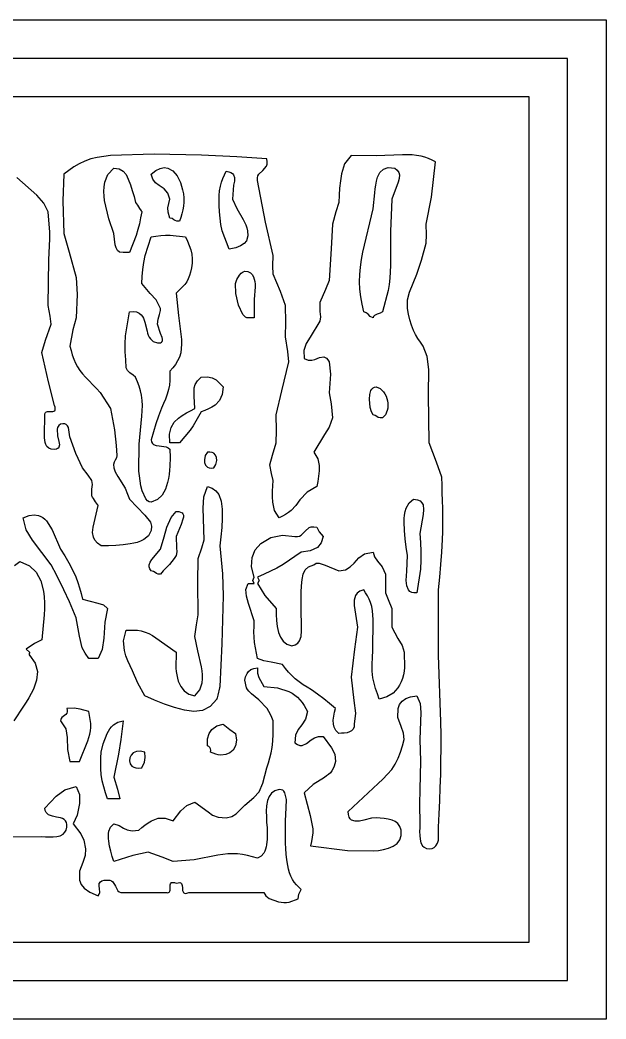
# Model space of a CAD drawing. Extents: x -1323 to 1705, y -706 to 926.
# Drawn here: x 778 to 808.5, y 16.7 to 68.7 of the extents above; entities that cross this region are included whole.
import ezdxf

# ---------------------------------------------------------------- set-up
doc = ezdxf.new("R2010")
doc.units = 0
doc.layers.add('CAMADA_1', color=7, linetype='CONTINUOUS')

msp = doc.modelspace()

# ---------------------------------------------------------------- linework, layer by layer
at = {"layer": 'CAMADA_1'}
for points in [[(808.5138, 16.6655), (628.5138, 16.6655), (628.5138, 68.6655), (808.5138, 68.6655), (808.5138, 16.6655)], [(630.5138, 18.6654), (806.5137, 18.6654), (806.5137, 66.6655), (630.5138, 66.6655), (630.5138, 18.6654)], [(804.5138, 20.6655), (804.5138, 64.6655), (632.5138, 64.6655), (632.5138, 20.6655), (804.5138, 20.6655)], [(783.388, 56.5677), (783.2095, 56.5829), (783.0922, 56.6663), (783.0214, 56.8009), (782.982, 56.9701), (782.9005, 57.5432), (782.6544, 58.3075), (782.4289, 59.2657), (782.4012, 59.5031), (782.3907, 59.7418), (782.4017, 59.98), (782.4391, 60.2161), (782.5998, 60.6252), (782.9005, 60.9567), (783.1816, 60.9197), (783.3911, 60.8038), (783.5452, 60.622), (783.6594, 60.3869), (783.7713, 60.0881), (783.8684, 59.7843), (783.9558, 59.4774), (784.0382, 59.1688), (784.1293, 59.0211), (784.2406, 58.8607), (784.3341, 58.7274), (784.357, 58.6928), (784.362, 58.6844), (784.3632, 58.6812), (784.3008, 58.3697), (784.2338, 58.0597), (784.1575, 57.7528), (784.0671, 57.4503), (783.7132, 56.5677), (783.388, 56.5677)], [(786.3142, 58.1932), (786.1899, 58.1905), (786.0998, 58.222), (786.0271, 58.2706), (785.9405, 58.327), (785.8263, 58.3559), (785.7379, 58.6691), (785.7183, 58.8887), (785.8263, 59.3311), (785.7238, 59.6535), (785.5178, 59.8723), (785.268, 60.0474), (785.0801, 60.1933), (784.9316, 60.3784), (784.851, 60.6316), (785.087, 60.8268), (785.3109, 60.9409), (785.5214, 60.9815), (785.7167, 60.956), (785.978, 60.8101), (786.1966, 60.557), (786.2938, 60.3876), (786.3726, 60.2084), (786.4353, 60.0218), (786.4844, 59.8301), (786.5246, 59.6168), (786.5487, 59.4021), (786.5541, 59.1877), (786.5378, 58.9754), (786.5011, 58.7768), (786.4479, 58.5808), (786.3838, 58.3866), (786.3142, 58.1932)], [(797.5308, 60.9567), (797.6545, 60.8436), (797.7311, 60.7277), (797.7671, 60.6085), (797.7599, 60.4229), (797.6991, 60.228), (797.368, 59.3311), (797.3057, 57.6561), (797.294, 55.884), (797.2851, 55.5556), (797.2672, 55.2279), (797.2357, 54.9021), (797.1858, 54.5795), (796.8804, 53.4792), (796.755, 53.4016), (796.6033, 53.3499), (796.4684, 53.2816), (796.4205, 53.2279), (796.3928, 53.1541), (796.2457, 53.2346), (796.1318, 53.3483), (796.0345, 53.4297), (795.9053, 53.4792), (795.8288, 53.8686), (795.7613, 54.2582), (795.7117, 54.6484), (795.689, 55.0394), (795.6989, 55.4236), (795.7362, 55.808), (795.7939, 56.1917), (795.8647, 56.5738), (796.3928, 58.8437), (796.4834, 59.6601), (796.5041, 59.8685), (796.5299, 60.076), (796.5679, 60.2807), (796.625, 60.4804), (796.7473, 60.7293), (796.9293, 60.9054), (797.1856, 60.9881), (797.5308, 60.9567)], [(788.9151, 56.7304), (788.5505, 57.6952), (788.4781, 58.0165), (788.4301, 58.3437), (788.4011, 58.6754), (788.3858, 59.0098), (788.3814, 59.2662), (788.3878, 59.5213), (788.4109, 59.7734), (788.4568, 60.0205), (788.514, 60.2179), (788.5855, 60.412), (788.6666, 60.6037), (788.7525, 60.7944), (788.8907, 60.7635), (788.9983, 60.722), (789.0784, 60.6704), (789.1342, 60.6092), (789.1859, 60.4606), (789.1792, 60.2803), (789.1394, 60.0729), (789.0774, 59.3311), (789.3001, 58.8578), (789.6301, 58.285), (789.704, 58.1437), (789.77, 57.9988), (789.825, 57.8498), (789.8659, 57.6964), (789.8854, 57.4222), (789.8056, 57.1754), (789.6847, 57.0313), (789.5009, 56.907), (789.2469, 56.8056), (788.9151, 56.7304)], [(784.851, 43.5629), (784.7461, 43.5835), (784.6526, 43.6431), (784.5701, 43.7364), (784.3811, 44.1626), (784.3178, 44.4168), (784.2701, 44.673), (784.2329, 44.9304), (784.2008, 45.1884), (784.2297, 46.5845), (784.3687, 48.049), (784.3866, 48.322), (784.3929, 48.595), (784.3814, 48.8659), (784.3462, 49.133), (784.2906, 49.3703), (784.2167, 49.604), (784.1305, 49.8352), (784.0382, 50.0653), (783.9142, 50.1863), (783.7454, 50.3059), (783.625, 50.4156), (783.5504, 50.553), (783.5233, 50.9725), (783.5038, 51.3914), (783.4997, 51.8093), (783.5187, 52.2256), (783.7132, 53.4792), (783.9192, 53.4922), (784.0866, 53.4666), (784.2201, 53.4071), (784.325, 53.3189), (784.3904, 53.2334), (784.4424, 53.1383), (784.4837, 53.0368), (784.5174, 52.9323), (784.6328, 52.4684), (784.6632, 52.3615), (784.7002, 52.2567), (784.7471, 52.1566), (784.8069, 52.0636), (784.9587, 51.9257), (785.1759, 51.8536), (785.2706, 51.8527), (785.3412, 51.8667), (785.3903, 51.8942), (785.4201, 51.9338), (785.4339, 51.9906), (785.4303, 52.0588), (785.4127, 52.1363), (785.335, 52.3443), (785.1759, 52.8287), (785.2146, 53.0896), (785.2787, 53.3399), (785.3309, 53.5507), (785.3402, 53.6124), (785.3407, 53.6293), (785.3388, 53.6415), (785.1056, 54.0906), (784.7935, 54.431), (784.3632, 54.942), (784.3877, 55.3122), (784.42, 55.6808), (784.4675, 56.046), (784.5379, 56.4062), (784.851, 57.3805), (785.0998, 57.4172), (785.3486, 57.4486), (785.5972, 57.469), (785.8457, 57.4732), (786.6391, 57.3805), (786.7405, 57.1577), (786.8337, 56.9334), (786.9104, 56.7059), (786.9626, 56.4736), (786.9839, 56.2404), (786.977, 56.0038), (786.9454, 55.7667), (786.8923, 55.5319), (786.8408, 55.3616), (786.7772, 55.1969), (786.6995, 55.0405), (786.6055, 54.8954), (786.1515, 54.4543), (786.2672, 53.2832), (786.42, 52.0291), (786.4268, 51.7956), (786.4168, 51.5633), (786.3835, 51.3368), (786.3201, 51.1209), (786.2266, 50.9257), (786.1074, 50.7413), (785.9711, 50.564), (785.8263, 50.3903), (785.8243, 50.1467), (785.8157, 49.9045), (785.7939, 49.6654), (785.7524, 49.4307), (785.6804, 49.1817), (785.5875, 48.9374), (785.4839, 48.6953), (785.3796, 48.453), (785.2249, 48.0495), (785.0895, 47.6406), (784.967, 47.2283), (784.851, 46.8141), (784.867, 46.7081), (784.9099, 46.6292), (784.9754, 46.5728), (785.1061, 46.5206), (785.2618, 46.4934), (785.6223, 46.4441), (785.7391, 46.4001), (785.8263, 46.3263), (785.8314, 45.8863), (785.8219, 45.448), (785.8071, 45.2299), (785.7832, 45.0129), (785.7483, 44.7971), (785.7007, 44.5827), (785.6511, 44.4109), (785.5887, 44.2436), (785.5102, 44.0843), (785.4122, 43.9365), (785.1714, 43.7099), (784.851, 43.5629)], [(790.2156, 53.1541), (789.8904, 53.1541), (789.823, 53.1566), (789.756, 53.1887), (789.6251, 53.3291), (789.3974, 53.8235), (789.2536, 54.4303), (789.24, 54.942), (789.3099, 55.1503), (789.4451, 55.3831), (789.5333, 55.4861), (789.6289, 55.56), (789.7278, 55.5926), (789.8847, 55.5666), (790.0087, 55.5076), (790.1029, 55.4189), (790.171, 55.3042), (790.2157, 55.1779), (790.2416, 55.0456), (790.253, 54.9098), (790.2545, 54.7731), (790.214, 54.1181), (790.2156, 53.1541)], [(785.8263, 46.6517), (785.8099, 47.1004), (785.8907, 47.4521), (786.0495, 47.7257), (786.2674, 47.94), (786.4681, 48.0859), (786.6809, 48.2138), (786.9019, 48.3297), (787.1269, 48.4396), (787.0914, 49.0909), (787.0897, 49.519), (787.1436, 49.6994), (787.2583, 49.875), (787.4519, 50.0653), (787.7733, 50.0831), (788.0253, 50.0316), (788.2251, 49.928), (788.5901, 49.5775), (788.5448, 49.1674), (788.4015, 48.8557), (788.1791, 48.623), (788.013, 48.512), (787.8334, 48.4221), (787.6449, 48.3462), (787.4519, 48.2774), (787.3166, 48.0286), (787.1774, 47.7826), (787.0302, 47.5422), (786.8713, 47.3102), (786.3142, 46.6517), (785.8263, 46.6517)], [(796.8804, 47.952), (796.7562, 47.9491), (796.6663, 47.9807), (796.5936, 48.0293), (796.5068, 48.0858), (796.3928, 48.1147), (796.3089, 48.2725), (796.2436, 48.5035), (796.2009, 48.9329), (796.2216, 49.1704), (796.2831, 49.3729), (796.3311, 49.4536), (796.3921, 49.5166), (796.4665, 49.5589), (796.5552, 49.5775), (796.7707, 49.4824), (796.9424, 49.3139), (797.0125, 49.2054), (797.069, 49.0895), (797.1121, 48.9678), (797.1424, 48.8422), (797.1601, 48.7147), (797.1645, 48.5863), (797.1549, 48.4582), (797.1302, 48.3318), (797.0365, 48.1149), (796.8804, 47.952)], [(788.1023, 45.3512), (788.2163, 45.5262), (788.2611, 45.7451), (788.2475, 45.8914), (788.1953, 46.0209), (788.1016, 46.1192), (788.0146, 46.1602), (787.9068, 46.1766), (787.7771, 46.1639), (787.6631, 45.9891), (787.6183, 45.7701), (787.6319, 45.6238), (787.6841, 45.4942), (787.7778, 45.396), (787.8648, 45.355), (787.9726, 45.3386), (788.1023, 45.3512)], [(783.5504, 36.8979), (783.7504, 36.9072), (783.949, 36.9098), (784.1448, 36.899), (784.3362, 36.8681), (784.5343, 36.808), (784.7264, 36.7242), (784.913, 36.6233), (785.0949, 36.5122), (786.1515, 35.7601), (786.1384, 34.9342), (786.152, 34.7586), (786.1755, 34.584), (786.2109, 34.4118), (786.2605, 34.2434), (786.389, 33.9656), (786.5719, 33.742), (786.8155, 33.5792), (787.1269, 33.4842), (787.3808, 33.7997), (787.5036, 34.1664), (787.5257, 34.3727), (787.5249, 34.5798), (787.5055, 34.7865), (787.4719, 34.9915), (787.2681, 35.8353), (787.1269, 36.5729), (787.2008, 37.1766), (787.2895, 37.7107), (787.2693, 39.4071), (787.2895, 40.6367), (787.4862, 41.1894), (787.6145, 41.6122), (787.5468, 43.26), (787.5816, 43.8445), (787.7771, 44.3757), (788.0291, 44.2923), (788.221, 44.1545), (788.3605, 43.9692), (788.4866, 43.6169), (788.5345, 43.1961), (788.5407, 42.7187), (788.5186, 42.2415), (788.4776, 41.7643), (788.4273, 41.2872), (788.5541, 39.8353), (788.5901, 38.6861), (788.5283, 36.1915), (788.4273, 33.9719), (788.4277, 33.9767), (788.4266, 33.9774), (788.4256, 33.975), (788.4239, 33.9695), (788.4199, 33.9539), (788.4089, 33.9096), (788.3188, 33.5223), (788.2823, 33.3756), (788.2709, 33.3368), (788.2647, 33.3218), (787.9194, 32.9249), (787.516, 32.7194), (787.0664, 32.6691), (786.5817, 32.7379), (786.3162, 32.8028), (786.0541, 32.879), (785.7949, 32.965), (785.5382, 33.0591), (785.0301, 33.2652), (784.526, 33.4842), (784.1553, 34.1513), (783.8756, 34.7848), (783.7511, 35.042), (783.6345, 35.302), (783.5338, 35.5675), (783.4569, 35.8415), (783.4147, 36.3563), (783.5504, 36.8979)], [(798.6685, 38.8488), (798.5219, 38.8415), (798.4029, 38.8669), (798.309, 38.9215), (798.2375, 39.0022), (798.1545, 39.2128), (798.1242, 39.4821), (798.1421, 39.9704), (798.181, 40.7994), (798.1203, 41.2285), (798.0673, 41.6584), (798.0298, 42.0902), (798.0155, 42.5247), (798.019, 42.709), (798.033, 42.8924), (798.0624, 43.0733), (798.1123, 43.2503), (798.2637, 43.5268), (798.5062, 43.7256), (798.6974, 43.6965), (798.8385, 43.6335), (798.9356, 43.5406), (798.9944, 43.422), (799.0252, 43.1942), (799.0014, 42.9299), (798.8311, 41.9372), (798.858, 41.4709), (798.8763, 41.0053), (798.8778, 40.5407), (798.854, 40.0779), (798.6685, 38.8488)], [(782.0875, 35.4349), (781.5999, 35.4349), (781.4149, 35.7052), (781.2668, 35.9906), (781.1283, 36.5968), (780.9495, 37.5482), (780.6038, 38.3787), (780.2993, 39.0113), (779.9412, 39.7575), (779.6492, 40.3117), (778.6697, 41.5859), (778.3479, 42.1302), (778.186, 42.75), (778.4938, 42.8689), (778.7611, 42.9067), (778.9926, 42.8738), (779.1076, 42.8274), (779.2149, 42.7633), (779.3135, 42.6849), (779.4026, 42.5959), (779.6988, 42.1323), (780.1367, 41.1245), (780.3571, 40.7715), (780.5688, 40.4149), (780.7629, 40.051), (780.9309, 39.6761), (781.0331, 39.3947), (781.1213, 39.1076), (781.2003, 38.8165), (781.2747, 38.5236), (782.0682, 38.3157), (782.3674, 38.2214), (782.575, 38.036), (782.4325, 37.314), (782.3876, 36.4939), (782.3051, 35.8967), (782.0875, 35.4349)], [(784.851, 39.9866), (784.7821, 40.1007), (784.7504, 40.207), (784.7506, 40.3068), (784.7997, 40.4472), (784.8915, 40.5803), (785.3388, 41.1245), (785.5178, 41.7582), (785.6637, 42.2623), (785.8976, 42.7687), (786.1515, 43.0751), (786.2827, 43.0745), (786.3823, 43.0542), (786.4534, 43.016), (786.4987, 42.9618), (786.5228, 42.8847), (786.523, 42.7928), (786.5035, 42.6887), (786.4036, 42.4112), (786.1515, 41.7749), (786.1701, 41.1965), (786.1821, 40.9768), (786.1515, 40.7994), (786.0393, 40.6372), (785.9234, 40.4785), (785.8, 40.3265), (785.6652, 40.1848), (785.4706, 39.9979), (785.3388, 39.8241), (785.2146, 39.8213), (785.1244, 39.8526), (785.0517, 39.9013), (784.9652, 39.9577), (784.851, 39.9866)], [(792.6539, 40.9621), (791.7198, 40.3224), (791.3944, 40.14), (791.0604, 39.9723), (790.7206, 39.8145), (790.378, 39.6615), (790.4593, 39.4988), (790.378, 39.3363), (790.7571, 38.7139), (791.3534, 38.036), (791.356, 37.7181), (791.3705, 37.402), (791.4085, 37.0896), (791.4819, 36.7826), (791.5247, 36.6605), (791.5773, 36.5424), (791.6419, 36.4314), (791.7205, 36.3304), (791.9132, 36.1776), (792.1661, 36.0851), (792.3409, 36.139), (792.4718, 36.2289), (792.5645, 36.3505), (792.6451, 36.5834), (792.673, 36.8649), (792.6539, 38.1985), (792.6497, 38.5372), (792.6516, 38.8756), (792.6657, 39.2131), (792.6983, 39.5496), (792.7512, 39.8163), (792.8575, 40.0378), (793.0356, 40.2057), (793.3041, 40.3117), (793.4388, 40.3851), (793.5857, 40.3956), (793.9071, 40.2881), (794.6047, 39.9866), (794.9525, 40.044), (795.2086, 40.1933), (795.4115, 40.3958), (795.6544, 40.6686), (795.9548, 40.8842), (796.3928, 40.9621), (796.4634, 40.7144), (796.6231, 40.4935), (796.8654, 40.1983), (797.043, 39.8241), (797.048, 39.4126), (797.043, 38.8488), (797.1817, 38.5074), (797.368, 38.036), (797.3689, 37.58), (797.368, 37.0605), (797.6777, 36.4643), (797.8994, 36.1), (798.0184, 35.7601), (798.0274, 34.9564), (798.0058, 34.7659), (797.9704, 34.5773), (797.9196, 34.3921), (797.8517, 34.212), (797.7718, 34.0501), (797.6757, 33.8973), (797.5632, 33.757), (797.4342, 33.6323), (797.1169, 33.4368), (796.718, 33.3218), (796.6186, 33.5943), (796.526, 33.8679), (796.4471, 34.1438), (796.3888, 34.4231), (796.3514, 34.7729), (796.3443, 35.1273), (796.356, 35.4837), (796.3749, 35.8398), (796.3985, 37.4655), (796.3876, 37.6929), (796.3665, 37.9188), (796.3285, 38.1402), (796.2672, 38.3538), (796.1949, 38.5248), (796.107, 38.6901), (796.0088, 38.8516), (795.9053, 39.0113), (795.7078, 38.9389), (795.5667, 38.8349), (795.4742, 38.7041), (795.4101, 38.4671), (795.4127, 38.1948), (795.5801, 37.0605), (795.4353, 35.9166), (795.2548, 34.4595), (795.3855, 33.2457), (795.4804, 32.589), (795.4174, 32.0212), (795.4062, 31.8698), (795.3588, 31.7547), (795.2799, 31.6709), (795.1755, 31.613), (795.0393, 31.5696), (794.8975, 31.5464), (794.752, 31.5366), (794.6047, 31.5336), (794.4521, 31.6909), (794.3641, 31.8511), (794.3281, 32.0196), (794.3235, 32.2237), (794.3473, 32.4274), (794.39, 32.6307), (794.4421, 32.8339), (794.1351, 33.0832), (793.825, 33.3286), (793.5087, 33.5663), (793.183, 33.7923), (792.9688, 33.9305), (792.7547, 34.0684), (792.546, 34.2123), (792.348, 34.3684), (792.1671, 34.5382), (791.9979, 34.7214), (791.8363, 34.9134), (791.6786, 35.1098), (791.0949, 35.2414), (790.7032, 35.3048), (790.378, 35.4349), (790.2223, 36.2618), (790.2017, 36.541), (790.1974, 36.8217), (790.2038, 37.1034), (790.2156, 37.3857), (789.9186, 38.3014), (789.8017, 38.6727), (789.7731, 39.0207), (789.8904, 39.3363), (790.2156, 39.3363), (790.1343, 39.4988), (790.2156, 39.6615), (790.0704, 40.2025), (790.0959, 40.6824), (790.2647, 41.0923), (790.5506, 41.423), (791.0675, 41.7253), (791.6814, 41.8497), (792.3287, 41.7749), (792.4644, 41.7748), (792.5734, 41.8012), (792.6611, 41.8489), (792.8568, 42.0594), (793.0731, 42.2496), (793.1768, 42.2813), (793.3063, 42.2875), (793.4667, 42.2623), (793.5835, 42.0215), (793.7919, 41.7749), (793.6937, 41.444), (793.4979, 41.2103), (793.1298, 41.0323), (792.6539, 40.9621)], [(780.6245, 30.0706), (781.1121, 30.0706), (781.5517, 31.1378), (781.6067, 31.3114), (781.6531, 31.487), (781.6869, 31.6642), (781.7046, 31.8422), (781.7019, 32.0492), (781.6791, 32.2564), (781.6428, 32.4639), (781.5999, 32.6715), (781.1464, 32.7902), (780.8448, 32.8527), (780.4619, 32.8339), (780.4805, 32.7342), (780.4791, 32.6542), (780.4615, 32.5906), (780.4116, 32.5185), (780.3446, 32.4637), (780.2052, 32.3591), (780.1699, 32.3132), (780.1458, 32.2559), (780.1367, 32.1837), (780.4088, 31.764), (780.4851, 31.3118), (780.4901, 30.7021), (780.6245, 30.0706)], [(782.575, 28.1197), (782.4728, 28.4347), (782.3788, 28.7507), (782.3011, 29.0688), (782.2479, 29.3899), (782.2258, 29.6791), (782.2231, 29.9707), (782.2333, 30.2639), (782.2501, 30.558), (782.3473, 30.9947), (782.5548, 31.5256), (782.6248, 31.6498), (782.7038, 31.7684), (782.7931, 31.8789), (782.8943, 31.9791), (783.1205, 32.1232), (783.388, 32.1837), (783.2695, 31.2199), (783.1463, 30.4583), (782.9005, 29.2577), (783.0895, 28.6276), (783.2254, 28.1197), (782.575, 28.1197)], [(787.9397, 30.558), (787.9454, 30.6548), (787.9335, 30.734), (787.9049, 30.7964), (787.8512, 30.8499), (787.7771, 30.8833), (787.7797, 31.2449), (787.8598, 31.5288), (788.0093, 31.7433), (788.2639, 31.9181), (788.5901, 32.0212), (788.9356, 31.7296), (789.24, 31.5336), (789.2806, 31.1762), (789.236, 30.8875), (789.1199, 30.6666), (788.9458, 30.5131), (788.7274, 30.426), (788.4778, 30.4049), (788.3404, 30.4235), (788.2054, 30.459), (788.0721, 30.5057), (787.9397, 30.558)], [(784.3632, 29.7452), (784.5034, 30.0344), (784.5406, 30.2705), (784.526, 30.558), (784.2804, 30.6138), (784.0771, 30.5946), (783.9178, 30.5171), (783.8046, 30.3978), (783.739, 30.2528), (783.7233, 30.0989), (783.7593, 29.9525), (783.8487, 29.83), (783.939, 29.7697), (784.0544, 29.7322), (784.1956, 29.7225), (784.3632, 29.7452)]]:
    msp.add_lwpolyline(points, close=True, dxfattribs=at)
for points in [[(777.5053, 26.1425), (779.1614, 26.1691), (779.3556, 26.1555), (779.5496, 26.147), (779.743, 26.1488), (779.9355, 26.1659), (780.1169, 26.207), (780.2721, 26.2932), (780.3561, 26.3826), (780.4204, 26.5024), (780.4619, 26.6568), (780.4629, 26.7897), (780.4369, 26.8958), (780.3878, 26.9789), (780.3194, 27.0424), (780.2303, 27.0945), (780.133, 27.1311), (780.0302, 27.1569), (779.925, 27.1766), (779.7122, 27.2177), (779.5149, 27.2946), (779.3771, 27.4213), (779.3383, 27.5142), (779.324, 27.6321), (779.9036, 28.2684), (780.3596, 28.5862), (780.9495, 28.77), (781.1152, 28.3547), (781.1264, 27.8784), (780.9929, 27.2831), (780.7871, 26.8192), (781.1901, 26.3086), (781.3438, 25.9671), (781.4373, 25.5188), (781.4082, 25.172), (781.2861, 24.8191), (781.1247, 24.361), (781.1121, 23.8931), (781.2046, 23.6631), (781.3603, 23.4726), (781.6605, 23.2674), (782.0875, 23.0804), (782.1471, 23.1568), (782.1714, 23.2471), (782.159, 23.4506), (782.1418, 23.5874), (782.1483, 23.7116), (782.2048, 23.8116), (782.2837, 23.8592), (782.4046, 23.8875), (782.575, 23.8931), (782.6961, 23.8923), (782.7894, 23.8634), (782.8599, 23.8122), (782.9915, 23.5781), (783.1181, 23.3389), (783.1849, 23.2837), (783.2729, 23.2499), (783.388, 23.2428), (785.6637, 23.2428), (785.7131, 23.2394), (785.752, 23.2461), (785.782, 23.2619), (785.8039, 23.2856), (785.823, 23.327), (785.833, 23.3773), (785.8371, 23.5269), (785.8416, 23.6432), (785.8561, 23.7055), (785.8864, 23.752), (785.9107, 23.7683), (785.9417, 23.7779), (785.9806, 23.7796), (786.0552, 23.7661), (786.1515, 23.7306), (786.2541, 23.7619), (786.3316, 23.7684), (786.3714, 23.7608), (786.4028, 23.7448), (786.4269, 23.7216), (786.466, 23.6182), (786.4765, 23.4867), (786.4872, 23.3551), (786.5263, 23.2519), (786.5504, 23.2285), (786.5819, 23.2126), (786.6217, 23.2051), (786.6992, 23.2116), (786.8017, 23.2428), (790.7032, 23.2428), (790.8095, 23.0721), (790.9845, 22.9333), (791.4707, 22.7617), (791.6083, 22.7406), (791.7468, 22.7301), (791.8846, 22.7324), (792.0202, 22.7496), (792.4913, 22.9178), (792.5271, 23.1681), (792.6539, 23.4056), (792.5261, 23.527), (792.4035, 23.6515), (792.2913, 23.7823), (792.1945, 23.9226), (792.1089, 24.0933), (792.0442, 24.2758), (791.9955, 24.466), (791.9578, 24.66), (791.9135, 24.9516), (791.881, 25.2426), (791.8588, 25.5332), (791.8451, 25.8234), (791.8363, 26.4029), (791.8412, 26.9818), (791.8781, 27.655), (791.886, 28.0984), (791.8078, 28.4455), (791.7587, 28.5168), (791.6948, 28.5691), (791.6144, 28.6001), (791.516, 28.6074), (791.2845, 28.5443), (791.1114, 28.4226), (790.9891, 28.2504), (790.9094, 28.0353), (790.8565, 27.7594), (790.8375, 27.478), (790.8415, 27.1937), (790.8577, 26.9087), (790.8762, 26.614), (790.8871, 26.3209), (790.8815, 26.0288), (790.8505, 25.7372), (790.8288, 25.6214), (790.799, 25.5077), (790.7584, 25.3979), (790.7044, 25.2941), (790.5678, 25.1361), (790.378, 25.0312), (790.1209, 25.1047), (789.863, 25.1716), (789.6038, 25.2252), (789.3425, 25.259), (789.0863, 25.2683), (788.8288, 25.2567), (788.5712, 25.2283), (788.315, 25.1871), (787.0773, 24.9431), (785.9889, 24.8685), (785.4289, 25.0943), (784.6886, 25.3562), (783.8961, 25.1789), (782.9005, 24.8685), (782.8203, 25.1304), (782.7462, 25.3937), (782.6839, 25.6599), (782.6396, 25.9302), (782.6271, 26.0582), (782.623, 26.1865), (782.6303, 26.3144), (782.652, 26.4409), (782.74, 26.6522), (782.9005, 26.8192), (783.1775, 26.7389), (783.4035, 26.6074), (783.6048, 26.505), (783.857, 26.4537), (784.2008, 26.494), (784.3594, 26.6306), (784.5213, 26.7618), (784.6896, 26.8823), (784.8677, 26.9867), (785.2074, 27.1117), (785.581, 27.1243), (785.9889, 26.9818), (786.3976, 27.503), (786.7044, 27.7877), (787.1269, 27.9571), (787.8121, 27.4546), (788.0413, 27.2793), (788.3321, 27.1667), (788.7525, 27.1443), (789.0469, 27.2091), (789.2691, 27.3415), (789.7278, 27.7946), (790.1958, 28.2011), (790.4643, 28.4953), (790.6598, 28.9399), (790.8656, 29.7452), (790.9457, 30.0053), (791.021, 30.2662), (791.0868, 30.5284), (791.1383, 30.7927), (791.179, 31.1364), (791.1961, 31.4836), (791.1975, 31.833), (791.191, 32.1837), (791.1259, 32.351), (791.0562, 32.5152), (790.977, 32.6734), (790.8839, 32.8224), (790.4431, 33.2729), (790.0743, 33.5866), (789.9958, 33.6592), (789.922, 33.7358), (789.8571, 33.8178), (789.8058, 33.9064), (789.7278, 34.297), (789.7593, 34.4714), (789.8349, 34.6539), (789.9159, 34.7603), (790.0297, 34.8499), (790.1818, 34.9147), (790.378, 34.9473), (790.3766, 34.6596), (790.4488, 34.4458), (790.7032, 33.9719), (791.4297, 33.9117), (792.0195, 33.7145), (792.1773, 33.6268), (792.3265, 33.5254), (792.4647, 33.4108), (792.5896, 33.2832), (792.7012, 33.1415), (792.8005, 32.9902), (792.8917, 32.8325), (792.9789, 32.6715), (792.8809, 32.2688), (792.679, 31.9702), (792.4949, 31.7294), (792.3593, 31.4402), (792.3287, 31.0458), (792.4644, 30.9514), (792.5867, 30.9079), (792.6992, 30.9068), (792.9327, 31.0142), (793.1684, 31.1932), (793.3446, 31.3034), (793.549, 31.3724), (793.7919, 31.3709), (794.2282, 30.7799), (794.3977, 30.4427), (794.4421, 30.0706), (794.407, 29.9428), (794.3674, 29.818), (794.3187, 29.6989), (794.2564, 29.5885), (794.1763, 29.4879), (794.0819, 29.3974), (793.9773, 29.3156), (793.8668, 29.2407), (793.275, 28.8731), (792.8165, 28.4449), (793.1241, 27.257), (793.2614, 26.5702), (793.259, 26.3487), (793.2329, 26.1265), (793.1911, 25.904), (793.1415, 25.6813), (795.0682, 25.4343), (796.4014, 25.414), (796.6721, 25.4384), (796.9393, 25.482), (797.1974, 25.5535), (797.4407, 25.6616), (797.6464, 25.8072), (797.79, 25.992), (797.8624, 26.2199), (797.8558, 26.494), (797.7945, 26.6936), (797.6903, 26.8406), (797.5501, 26.9445), (797.3811, 27.0146), (797.1795, 27.0682), (796.9738, 27.1036), (796.7652, 27.127), (796.5552, 27.1443), (796.3065, 27.1245), (795.9177, 27.0201), (795.6804, 26.9673), (795.4611, 26.957), (795.278, 27.0181), (795.2055, 27.0844), (795.149, 27.1794), (795.1104, 27.3066), (795.0925, 27.4695), (796.6649, 28.9209), (796.9102, 29.1582), (797.1457, 29.4034), (797.3617, 29.6613), (797.5484, 29.9367), (797.7004, 30.2348), (797.8229, 30.5499), (797.9256, 30.8763), (798.0184, 31.2083), (797.9819, 31.544), (797.8524, 31.896), (797.6893, 32.3603), (797.6934, 32.8339), (797.7752, 33.0299), (797.9142, 33.2146), (798.0927, 33.3461), (798.34, 33.4404), (798.6685, 33.4842), (798.8423, 33.095), (798.8874, 32.6213), (798.8311, 31.2083), (798.8552, 30.0831), (798.8311, 28.6074), (798.8068, 27.8461), (798.8311, 26.8192), (798.8207, 26.6186), (798.8152, 26.4183), (798.8197, 26.2187), (798.839, 26.0201), (798.8814, 25.8349), (798.9668, 25.6812), (799.054, 25.6024), (799.1699, 25.5469), (799.3189, 25.5188), (799.4641, 25.5474), (799.5776, 25.5996), (799.6634, 25.6719), (799.7481, 25.8104), (799.7915, 25.9748), (799.8065, 26.6568), (799.8363, 27.342), (799.8647, 28.0271), (799.8903, 28.7123), (799.9116, 29.3974), (799.9273, 30.0824), (799.9359, 30.7674), (799.936, 31.4524), (799.9262, 32.1372), (799.7989, 35.6017), (799.8065, 39.0113), (799.8683, 39.6641), (799.9254, 40.317), (799.9728, 40.9703), (800.0058, 41.6241), (800.0173, 42.0285), (800.0223, 42.4331), (800.0219, 42.8379), (800.0168, 43.2428), (800.0081, 43.6479), (799.9966, 44.053), (799.9833, 44.4582), (799.9691, 44.8635), (799.6911, 45.6554), (799.3189, 46.6517), (799.2815, 49.1758), (799.3013, 50.4671), (799.2152, 51.1543), (798.9937, 51.6908), (798.8582, 51.8875), (798.7276, 52.0864), (798.6068, 52.2896), (798.5009, 52.4992), (798.3938, 52.773), (798.3099, 53.0569), (798.2416, 53.3475), (798.181, 53.6415), (798.1867, 54.0956), (798.284, 54.4967), (798.6685, 55.4298), (798.9186, 56.1601), (799.1563, 57.0554), (799.1668, 57.4808), (799.1563, 58.031), (799.4398, 59.4448), (799.6439, 61.2822), (799.4605, 61.367), (799.2759, 61.4471), (799.0889, 61.5175), (798.8984, 61.5735), (798.6616, 61.6177), (798.4199, 61.6399), (798.1755, 61.6461), (797.9304, 61.6427), (796.5595, 61.5918), (795.2548, 61.6071), (794.9125, 61.1791), (794.7532, 60.6647), (794.6944, 60.2901), (794.6542, 59.916), (794.6264, 59.5423), (794.6047, 59.1688), (794.4597, 58.6809), (794.2795, 58.031), (794.2168, 56.7452), (794.1169, 55.1047), (793.9176, 54.631), (793.6293, 53.9669), (793.6267, 53.4939), (793.651, 53.2146), (793.6293, 52.9914), (793.1181, 52.1644), (792.9045, 51.828), (792.7832, 51.4623), (792.8165, 51.0408), (793.018, 50.954), (793.2016, 50.9508), (793.3709, 50.9989), (793.6048, 51.0966), (793.8248, 51.1278), (793.8973, 51.1047), (793.9698, 51.0581), (794.0427, 50.9838), (794.1169, 50.8781), (794.1846, 50.2237), (794.1169, 49.2524), (794.2203, 48.6815), (794.2795, 47.952), (794.1164, 47.4675), (793.8694, 47.0878), (793.3041, 46.1639), (793.517, 45.8287), (793.5847, 45.4688), (793.5842, 45.1925), (793.5589, 44.9188), (793.5169, 44.6468), (793.4667, 44.3757), (792.9601, 44.0958), (792.5838, 43.6851), (792.3694, 43.3962), (792.1325, 43.1351), (791.9922, 43.0235), (791.84, 42.925), (791.68, 42.8353), (791.516, 42.75), (791.2685, 43.1253), (791.1793, 43.5594), (791.1648, 43.8469), (791.1652, 44.1326), (791.1756, 44.417), (791.191, 44.7008), (791.1114, 45.0632), (791.0284, 45.5135), (791.1533, 46.0209), (791.3534, 46.6517), (791.3627, 47.2924), (791.3534, 48.1147), (791.6485, 49.3685), (792.0038, 50.8781), (791.958, 51.4147), (791.8412, 52.1786), (791.8505, 52.9323), (791.8412, 53.8042), (791.5732, 54.5253), (791.191, 55.4298), (791.1717, 55.8664), (791.191, 56.4053), (790.7886, 58.1336), (790.378, 60.3066), (790.378, 60.4423), (790.4045, 60.5512), (790.4521, 60.639), (790.6627, 60.8348), (790.8529, 61.0509), (790.8846, 61.1546), (790.8908, 61.2838), (790.8656, 61.4444), (789.3051, 61.545), (787.465, 61.6307), (784.9997, 61.6779), (782.7376, 61.6071), (782.3896, 61.5624), (782.0459, 61.5069), (781.7111, 61.4296), (781.3896, 61.3198), (781.1035, 61.181), (780.829, 61.0137), (780.5622, 60.8274), (780.2993, 60.6316), (780.2557, 59.2501), (780.2993, 57.5432), (780.5819, 56.5721), (780.9495, 55.2671), (781.001, 54.3814), (780.9495, 53.1541), (780.7752, 52.5302), (780.6245, 51.6908), (780.6805, 51.4621), (780.7425, 51.2362), (780.8164, 51.0159), (780.908, 50.8038), (781.0167, 50.6099), (781.1433, 50.4252), (781.2835, 50.2487), (781.4332, 50.0796), (781.6263, 49.8778), (781.8214, 49.6797), (782.0121, 49.4793), (782.1921, 49.2706), (782.7376, 48.4396), (782.9391, 47.339), (783.0256, 46.5158), (783.0628, 46.0012), (783.0366, 45.8689), (782.973, 45.7548), (782.9179, 45.6511), (782.8859, 45.5223), (782.9005, 45.3512), (782.9801, 45.1497), (783.1205, 44.8982), (783.502, 44.2978), (783.6241, 43.982), (783.7132, 43.7256), (784.5134, 42.898), (784.8066, 42.5249), (784.8684, 42.3228), (784.851, 42.1), (784.7065, 41.8222), (784.459, 41.6203), (784.2926, 41.5386), (784.1189, 41.4761), (783.9401, 41.4289), (783.7585, 41.3928), (783.3834, 41.3407), (783.0066, 41.3106), (782.6286, 41.2952), (782.2501, 41.2872), (782.0553, 41.43), (781.9222, 41.5818), (781.8424, 41.7416), (781.8028, 41.9945), (781.8343, 42.2607), (782.0873, 43.4013), (782.0863, 43.4041), (782.081, 43.4131), (782.0565, 43.4499), (781.9578, 43.5906), (781.8433, 43.7545), (781.793, 43.8308), (781.7739, 43.8626), (781.7661, 43.8776), (781.7623, 43.8879), (781.7687, 44.2473), (781.7918, 44.4852), (781.7623, 44.7008), (781.5706, 44.9801), (781.2747, 45.3512), (780.9249, 46.1015), (780.6245, 46.9768), (780.5699, 47.3305), (780.5454, 47.4485), (780.5001, 47.5483), (780.424, 47.6186), (780.3508, 47.6437), (780.2562, 47.6475), (780.1367, 47.6269), (780.043, 47.5516), (779.9829, 47.4625), (779.9515, 47.3623), (779.9729, 47.0234), (780.0459, 46.7237), (780.0707, 46.557), (780.0476, 46.4248), (780.0197, 46.3847), (779.9784, 46.353), (779.9224, 46.3305), (779.807, 46.3158), (779.6492, 46.3263), (779.5209, 46.3741), (779.4274, 46.4568), (779.3638, 46.5695), (779.3293, 46.6813), (779.3113, 46.7978), (779.3044, 46.9171), (779.3035, 47.0374), (779.324, 48.1147), (779.3204, 48.1639), (779.3271, 48.2029), (779.343, 48.2328), (779.3666, 48.2549), (779.4079, 48.2738), (779.4582, 48.2839), (779.6079, 48.288), (779.724, 48.2924), (779.7865, 48.307), (779.833, 48.3372), (779.8492, 48.3616), (779.8587, 48.3927), (779.8606, 48.4315), (779.847, 48.5059), (779.8118, 48.6024), (779.5049, 49.8313), (779.1614, 51.3659), (779.3511, 51.9967), (779.6492, 52.8287), (779.5967, 53.2464), (779.4866, 53.8042), (779.5214, 56.1892), (779.5433, 56.5487), (779.5648, 56.9082), (779.5788, 57.2674), (779.5783, 57.6263), (779.4866, 58.681), (779.2653, 59.1276), (778.9072, 59.5409), (777.8608, 60.4693)], [(777.7422, 40.2728), (778.0236, 40.4744), (778.516, 40.2602), (778.8705, 39.9184), (779.1063, 39.4708), (779.2422, 38.9394), (779.2807, 38.6344), (779.2989, 38.3275), (779.3004, 38.0196), (779.2889, 37.7118), (779.1614, 36.4103), (778.7813, 36.2183), (778.3486, 35.9227), (778.5112, 35.7601), (778.516, 35.7474), (778.5167, 35.7305), (778.509, 35.6765), (778.5028, 35.6289), (778.5033, 35.6159), (778.5059, 35.6053), (778.5112, 35.5976), (778.818, 35.1961), (778.9291, 34.7603), (778.8841, 34.3036), (778.7222, 33.8396), (778.6087, 33.6076), (778.4823, 33.3824), (778.3469, 33.1619), (778.2063, 32.9446), (777.6984, 32.1837)]]:
    msp.add_lwpolyline(points, dxfattribs=at)

doc.saveas('drawing.dxf')
